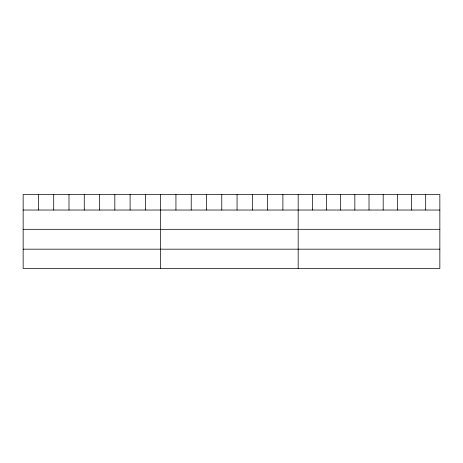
<?xml version="1.0" encoding="UTF-8"?>
<svg xmlns="http://www.w3.org/2000/svg" width="463" height="463" viewBox="0 0 463 463"><rect width="100%" height="100%" fill="white"/><g stroke="black" fill="none" stroke-linecap="round" stroke-linejoin="round"><path stroke-width="0.69" d="M439.85 210.034L439.85 268.453L23.15 268.453L23.15 194.547L439.85 194.547L439.85 210.034L23.15 210.034M23.15 229.312L439.85 229.312M23.15 249.175L439.85 249.175M425.682 194.547L425.682 210.034M411.514 194.547L411.514 210.034M397.347 194.547L397.347 210.034M383.179 194.547L383.179 210.034M369.011 194.547L369.011 210.034M354.843 194.547L354.843 210.034M340.675 194.547L340.675 210.034M326.508 194.547L326.508 210.034M312.34 194.547L312.34 210.034M298.172 194.547L298.172 268.453M282.893 194.547L282.893 210.034M267.614 194.547L267.614 210.034M252.335 194.547L252.335 210.034M237.056 194.547L237.056 210.034M221.777 194.547L221.777 210.034M206.498 194.547L206.498 210.034M191.219 194.547L191.219 210.034M175.94 194.547L175.94 210.034M160.661 194.547L160.661 268.453M145.382 194.547L145.382 210.034M130.103 194.547L130.103 210.034M114.824 194.547L114.824 210.034M99.545 194.547L99.545 210.034M84.266 194.547L84.266 210.034M68.987 194.547L68.987 210.034M53.708 194.547L53.708 210.034M38.429 194.547L38.429 210.034"/></g></svg>
